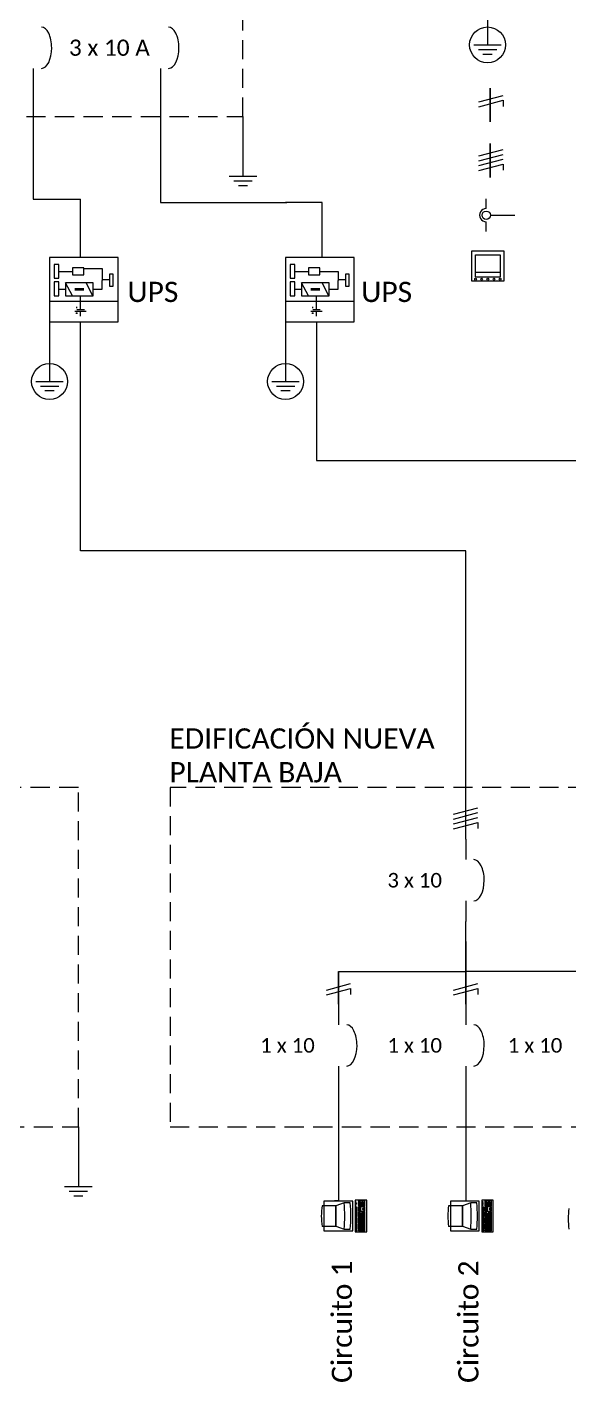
# Model space of a CAD drawing. Header units: inches. Extents: x 53 to 841, y 55 to 416.
# Drawn here: x 662.1 to 733, y 116.3 to 293.5 of the extents above; entities that cross this region are included whole.
import ezdxf

# ---------------------------------------------------------------- set-up
doc = ezdxf.new("R2010")
doc.units = ezdxf.units.IN
doc.header["$MEASUREMENT"] = 0
doc.linetypes.add('DASHED', pattern=[0.75, 0.5, -0.25])
for name, color, linetype in [('CONDUIT', 3, 'Continuous'), ('CONECTOR', 7, 'Continuous'), ('ELECTRICIDAD', 7, 'Continuous'), ('EQUIPO', 7, 'Continuous')]:
    doc.layers.add(name, color=color, linetype=linetype)
doc.styles.get("Standard").update_dxf_attribs({"font": 'arial.ttf'})

msp = doc.modelspace()

# ---------------------------------------------------------------- linework, layer by layer
for p, q in [((722.72, 285.49), (722.72, 281.08)), ((722.72, 278.23), (722.72, 273.82)), ((719.52, 165.67), (719.52, 173.87)), ((702.87, 165.67), (702.87, 169.96))]:
    msp.add_line(p, q)
at = {"lineweight": 13}
for p, q in [((721.24, 283.69), (724.4, 284.53)), ((721.24, 283.05), (724.4, 283.9)), ((724.4, 283.9), (724.4, 283.09)), ((721.24, 276.62), (724.4, 277.47)), ((721.24, 275.99), (724.4, 276.83)), ((721.24, 275.35), (724.4, 276.2)), ((721.24, 274.72), (724.4, 275.56)), ((724.4, 275.56), (724.4, 274.76)), ((722.21, 269.73), (722.21, 270.99)), ((722.21, 266.75), (722.21, 268.02)), ((722.76, 268.86), (725.93, 268.86)), ((717.94, 190.5), (721.09, 191.35)), ((717.94, 189.87), (721.09, 190.72)), ((717.94, 189.24), (721.09, 190.08)), ((717.94, 188.6), (721.09, 189.45)), ((721.09, 189.45), (721.09, 188.64)), ((701.29, 167.5), (704.44, 168.35)), ((701.29, 166.87), (704.44, 167.72)), ((704.44, 167.72), (704.44, 166.91)), ((717.94, 167.5), (721.09, 168.35)), ((717.94, 166.87), (721.09, 167.72)), ((721.09, 167.72), (721.09, 166.91))]:
    msp.add_line(p, q, dxfattribs=at)
at = {"color": 10, "linetype": 'DASHED', "lineweight": 13, "ltscale": 5}
for points in [[(617.01, 281.77), (690.36, 281.77), (690.36, 324.52), (617.01, 324.52)], [(595.47, 149.6), (668.82, 149.6), (668.82, 194.02), (595.47, 194.02)], [(680.82, 149.6), (754.17, 149.6), (754.17, 194.02), (680.82, 194.02)]]:
    msp.add_lwpolyline(points, close=True, dxfattribs=at)
at = {"color": 7, "linetype": 'Continuous', "lineweight": 13}
for points in [[(665.05, 254.92), (674.05, 254.92), (674.05, 263.32), (665.05, 263.32)], [(665.65, 260.62), (666.25, 260.62), (666.25, 262.42), (665.65, 262.42)], [(695.94, 254.92), (704.94, 254.92), (704.94, 263.32), (695.94, 263.32)], [(696.54, 260.62), (697.14, 260.62), (697.14, 262.42), (696.54, 262.42)], [(668.05, 261.07), (669.55, 261.07), (669.55, 261.97), (668.05, 261.97)], [(672.91, 259.57), (673.39, 259.57), (673.39, 261.16), (672.91, 261.16)], [(698.94, 261.07), (700.44, 261.07), (700.44, 261.97), (698.94, 261.97)], [(703.8, 259.57), (704.28, 259.57), (704.28, 261.16), (703.8, 261.16)], [(665.65, 258.34), (666.25, 258.34), (666.25, 260.14), (665.65, 260.14)], [(667.15, 258.34), (670.75, 258.34), (670.75, 260.02), (667.15, 260.02)], [(696.54, 258.34), (697.14, 258.34), (697.14, 260.14), (696.54, 260.14)], [(698.04, 258.34), (701.64, 258.34), (701.64, 260.02), (698.04, 260.02)]]:
    msp.add_lwpolyline(points, close=True, dxfattribs=at)
at = {"lineweight": 13}
msp.add_circle((722.21, 268.86), 0.547, dxfattribs=at)
msp.add_arc((722.18, 268.87), 0.855, 87.7316, 272.2684, dxfattribs=at)
at = {"layer": 'CONDUIT', "color": 7, "lineweight": 13}
msp.add_line((720.81, 261.41), (724.02, 261.41), dxfattribs=at)
for points in [[(720.31, 264.2), (724.52, 264.2), (724.52, 260.26), (720.31, 260.26)], [(720.81, 263.7), (724.02, 263.7), (724.02, 260.76), (720.81, 260.76)]]:
    msp.add_lwpolyline(points, close=True, dxfattribs=at)
for centre in [(720.81, 260.51), (721.61, 260.51), (722.42, 260.51), (723.22, 260.51), (724.02, 260.51)]:
    msp.add_circle(centre, 0.118, dxfattribs=at)
at = {"layer": 'CONECTOR', "linetype": 'Continuous', "lineweight": 13}
for p, q in [((669.12, 263.32), (669.12, 270.97)), ((666.25, 261.52), (668.05, 261.52)), ((697.14, 261.52), (698.94, 261.52)), ((666.25, 259.18), (667.15, 259.18)), ((668.05, 258.34), (667.15, 260.02)), ((668.35, 259.3), (669.55, 259.3)), ((668.35, 259.12), (669.55, 259.12)), ((670.72, 258.34), (669.82, 260.02)), ((672.91, 260.41), (671.95, 260.41)), ((697.14, 259.18), (698.04, 259.18)), ((698.94, 258.34), (698.04, 260.02)), ((699.24, 259.3), (700.44, 259.3)), ((699.24, 259.12), (700.44, 259.12)), ((701.61, 258.34), (700.71, 260.02)), ((703.8, 260.41), (702.84, 260.41)), ((665.05, 257.62), (674.05, 257.62)), ((669.1, 257.17), (669.1, 258.34)), ((695.94, 257.62), (704.94, 257.62)), ((699.99, 257.17), (699.99, 258.34)), ((719.52, 154.87), (719.52, 139.91))]:
    msp.add_line(p, q, dxfattribs=at)
for points in [[(662.91, 285.37), (662.91, 270.97), (669.12, 270.97)], [(679.56, 285.37), (679.56, 270.52), (696.12, 270.52)], [(700.75, 263.32), (700.75, 270.52), (695.94, 270.52)], [(669.55, 261.88), (671.95, 261.88), (671.95, 260.32)], [(700.44, 261.52), (702.84, 261.52), (702.84, 260.32)], [(670.75, 259.18), (671.95, 259.18), (671.95, 260.32)], [(701.64, 259.18), (702.84, 259.18), (702.84, 260.32)], [(719.52, 187.27), (719.52, 224.98), (669.1, 224.98), (669.1, 254.92)], [(699.99, 254.92), (699.99, 236.77), (804.91, 236.77), (804.91, 187.27)], [(702.87, 165.67), (702.87, 169.96), (719.52, 169.96), (719.52, 176.47)], [(735.27, 165.67), (735.27, 169.96), (719.52, 169.96), (719.52, 176.47)], [(702.87, 154.87), (702.87, 139.93), (702.33, 139.93)]]:
    msp.add_lwpolyline(points, dxfattribs=at)
at = {"layer": 'ELECTRICIDAD', "color": 118, "linetype": 'Continuous', "lineweight": 13}
for p, q in [((722.38, 295.04), (722.38, 291.14)), ((720.58, 291.14), (724.18, 291.14)), ((721.18, 290.54), (723.58, 290.54)), ((721.78, 289.94), (722.98, 289.94)), ((690.36, 281.77), (690.36, 273.97)), ((688.56, 273.97), (692.16, 273.97)), ((689.16, 273.37), (691.56, 273.37)), ((689.76, 272.77), (690.96, 272.77)), ((665.05, 254.92), (665.05, 247.12)), ((695.94, 254.92), (695.94, 247.12)), ((663.25, 247.12), (666.85, 247.12)), ((663.85, 246.52), (666.25, 246.52)), ((694.14, 247.12), (697.74, 247.12)), ((694.74, 246.52), (697.14, 246.52)), ((664.45, 245.92), (665.65, 245.92)), ((695.34, 245.92), (696.54, 245.92)), ((668.82, 149.6), (668.82, 141.8)), ((667.02, 141.8), (670.62, 141.8)), ((667.62, 141.2), (670.02, 141.2)), ((668.22, 140.6), (669.42, 140.6))]:
    msp.add_line(p, q, dxfattribs=at)
at = {"layer": 'ELECTRICIDAD', "linetype": 'Continuous', "lineweight": 13}
for p, q in [((662.91, 288.07), (662.91, 285.37)), ((679.56, 288.07), (679.56, 285.37)), ((669.1, 256.55), (669.1, 257.17)), ((699.99, 256.55), (699.99, 257.17)), ((668.35, 256.3), (669.85, 256.3)), ((668.5, 256.05), (668.7, 256.05)), ((668.6, 256.7), (668.6, 256.9)), ((668.6, 256.55), (669.6, 256.55)), ((668.6, 255.95), (668.6, 256.15)), ((669.1, 255.67), (669.1, 256.3)), ((699.24, 256.3), (700.74, 256.3)), ((699.39, 256.05), (699.59, 256.05)), ((699.49, 256.7), (699.49, 256.9)), ((699.49, 256.55), (700.49, 256.55)), ((699.49, 255.95), (699.49, 256.15)), ((699.99, 255.67), (699.99, 256.3)), ((719.52, 187.27), (719.52, 184.57)), ((719.52, 179.17), (719.52, 176.47)), ((702.87, 165.67), (702.87, 162.97)), ((719.52, 165.67), (719.52, 162.97)), ((702.87, 157.57), (702.87, 154.87)), ((719.52, 157.57), (719.52, 154.87))]:
    msp.add_line(p, q, dxfattribs=at)
at = {"layer": 'ELECTRICIDAD', "color": 118, "linetype": 'Continuous', "lineweight": 13}
for centre in [(722.38, 291.14), (665.05, 247.12), (695.94, 247.12)]:
    msp.add_circle(centre, 2.35, dxfattribs=at)
at = {"layer": 'ELECTRICIDAD', "linetype": 'Continuous', "lineweight": 13}
for centre, start_param, end_param in [((663.98, 290.77), 1.570796, 3.141593), ((680.63, 290.77), 1.570796, 3.141593), ((663.98, 290.77), 0, 1.570796), ((680.63, 290.77), 0, 1.570796), ((720.59, 181.87), 1.570796, 3.141593), ((720.59, 181.87), 0, 1.570796), ((703.94, 160.27), 1.570796, 3.141593), ((720.59, 160.27), 1.570796, 3.141593), ((703.94, 160.27), 0, 1.570796), ((720.59, 160.27), 0, 1.570796)]:
    msp.add_ellipse(centre, major_axis=(0, -2.7), ratio=0.5, start_param=start_param, end_param=end_param, dxfattribs=at)
at = {"layer": 'EQUIPO', "color": 7, "linetype": 'Continuous', "lineweight": 13}
for p, q in [((702.54, 139.3), (700.72, 139.3)), ((703.61, 139.68), (702.54, 139.3)), ((702.54, 139.3), (702.54, 136.61)), ((702.54, 136.61), (702.54, 139.3)), ((704.4, 139.68), (703.61, 139.68)), ((719.1, 139.3), (717.28, 139.3)), ((720.17, 139.68), (719.1, 139.3)), ((719.1, 139.3), (719.1, 136.61)), ((719.1, 136.61), (719.1, 139.3)), ((720.96, 139.68), (720.17, 139.68)), ((700.72, 136.61), (702.54, 136.61)), ((702.54, 136.61), (703.61, 136.23)), ((717.28, 136.61), (719.1, 136.61)), ((719.1, 136.61), (720.17, 136.23)), ((703.61, 136.23), (704.4, 136.23)), ((720.17, 136.23), (720.96, 136.23))]:
    msp.add_line(p, q, dxfattribs=at)
for points in [[(706.56, 140.02), (705.07, 140.02), (705.07, 135.88), (706.56, 135.88)], [(723.12, 140.02), (721.63, 140.02), (721.63, 135.88), (723.12, 135.88)], [(704.73, 139.91), (700.96, 139.91), (700.96, 136), (704.73, 136)], [(705.33, 138.99), (705.33, 139.13), (705.19, 139.13), (705.19, 138.99)], [(705.33, 138.82), (705.33, 138.96), (705.19, 138.96), (705.19, 138.82)], [(705.33, 138.64), (705.33, 138.79), (705.19, 138.79), (705.19, 138.64)], [(705.33, 138.4), (705.33, 138.54), (705.19, 138.54), (705.19, 138.4)], [(705.33, 138.23), (705.33, 138.37), (705.19, 138.37), (705.19, 138.23)], [(705.24, 139.71), (705.24, 139.82), (705.21, 139.82), (705.21, 139.71)], [(705.24, 139.54), (705.24, 139.65), (705.21, 139.65), (705.21, 139.54)], [(705.24, 139.36), (705.24, 139.48), (705.21, 139.48), (705.21, 139.36)], [(705.61, 139.78), (705.61, 139.92), (705.47, 139.92), (705.47, 139.78)], [(705.61, 139.59), (705.61, 139.74), (705.47, 139.74), (705.47, 139.59)], [(705.61, 139.41), (705.61, 139.55), (705.47, 139.55), (705.47, 139.41)], [(705.61, 139.22), (705.61, 139.36), (705.47, 139.36), (705.47, 139.22)], [(705.61, 138.99), (705.61, 139.13), (705.47, 139.13), (705.47, 138.99)], [(705.61, 138.82), (705.61, 138.96), (705.47, 138.96), (705.47, 138.82)], [(705.61, 138.64), (705.61, 138.79), (705.47, 138.79), (705.47, 138.64)], [(705.61, 138.33), (705.61, 138.56), (705.47, 138.56), (705.47, 138.33)], [(705.61, 138.16), (705.61, 138.3), (705.47, 138.3), (705.47, 138.16)], [(705.99, 139.78), (705.99, 139.92), (705.65, 139.92), (705.65, 139.78)], [(705.79, 139.59), (705.79, 139.74), (705.65, 139.74), (705.65, 139.59)], [(705.79, 139.41), (705.79, 139.55), (705.65, 139.55), (705.65, 139.41)], [(705.79, 139.22), (705.79, 139.36), (705.65, 139.36), (705.65, 139.22)], [(705.79, 138.99), (705.79, 139.13), (705.65, 139.13), (705.65, 138.99)], [(705.79, 138.82), (705.79, 138.96), (705.65, 138.96), (705.65, 138.82)], [(705.79, 138.64), (705.79, 138.79), (705.65, 138.79), (705.65, 138.64)], [(705.97, 138.33), (705.97, 138.56), (705.65, 138.56), (705.65, 138.33)], [(705.79, 138.16), (705.79, 138.3), (705.65, 138.3), (705.65, 138.16)], [(705.97, 139.59), (705.97, 139.74), (705.83, 139.74), (705.83, 139.59)], [(705.97, 139.41), (705.97, 139.55), (705.83, 139.55), (705.83, 139.41)], [(705.97, 139.22), (705.97, 139.36), (705.83, 139.36), (705.83, 139.22)], [(705.97, 138.16), (705.97, 138.3), (705.83, 138.3), (705.83, 138.16)], [(706.15, 138.16), (706.15, 138.56), (706, 138.56), (706, 138.16)], [(706.33, 139.78), (706.33, 139.92), (706.01, 139.92), (706.01, 139.78)], [(706.15, 139.59), (706.15, 139.74), (706.01, 139.74), (706.01, 139.59)], [(706.15, 139.41), (706.15, 139.55), (706.01, 139.55), (706.01, 139.41)], [(706.15, 139.22), (706.15, 139.36), (706.01, 139.36), (706.01, 139.22)], [(706.15, 138.82), (706.15, 138.96), (706.01, 138.96), (706.01, 138.82)], [(706.33, 139.59), (706.33, 139.74), (706.19, 139.74), (706.19, 139.59)], [(706.33, 139.22), (706.33, 139.56), (706.19, 139.56), (706.19, 139.22)], [(706.33, 138.99), (706.33, 139.13), (706.19, 139.13), (706.19, 138.99)], [(706.33, 138.82), (706.33, 138.96), (706.19, 138.96), (706.19, 138.82)], [(706.33, 138.64), (706.33, 138.79), (706.19, 138.79), (706.19, 138.64)], [(706.33, 138.33), (706.33, 138.56), (706.19, 138.56), (706.19, 138.33)], [(706.33, 138.16), (706.33, 138.3), (706.19, 138.3), (706.19, 138.16)], [(721.29, 139.91), (717.52, 139.91), (717.52, 136), (721.29, 136)], [(721.89, 138.99), (721.89, 139.13), (721.75, 139.13), (721.75, 138.99)], [(721.89, 138.82), (721.89, 138.96), (721.75, 138.96), (721.75, 138.82)], [(721.89, 138.64), (721.89, 138.79), (721.75, 138.79), (721.75, 138.64)], [(721.89, 138.4), (721.89, 138.54), (721.75, 138.54), (721.75, 138.4)], [(721.89, 138.23), (721.89, 138.37), (721.75, 138.37), (721.75, 138.23)], [(721.8, 139.71), (721.8, 139.82), (721.77, 139.82), (721.77, 139.71)], [(721.8, 139.54), (721.8, 139.65), (721.77, 139.65), (721.77, 139.54)], [(721.8, 139.36), (721.8, 139.48), (721.77, 139.48), (721.77, 139.36)], [(722.17, 139.78), (722.17, 139.92), (722.03, 139.92), (722.03, 139.78)], [(722.17, 139.59), (722.17, 139.74), (722.03, 139.74), (722.03, 139.59)], [(722.17, 139.41), (722.17, 139.55), (722.03, 139.55), (722.03, 139.41)], [(722.17, 139.22), (722.17, 139.36), (722.03, 139.36), (722.03, 139.22)], [(722.17, 138.99), (722.17, 139.13), (722.03, 139.13), (722.03, 138.99)], [(722.17, 138.82), (722.17, 138.96), (722.03, 138.96), (722.03, 138.82)], [(722.17, 138.64), (722.17, 138.79), (722.03, 138.79), (722.03, 138.64)], [(722.17, 138.33), (722.17, 138.56), (722.03, 138.56), (722.03, 138.33)], [(722.17, 138.16), (722.17, 138.3), (722.03, 138.3), (722.03, 138.16)], [(722.55, 139.78), (722.55, 139.92), (722.21, 139.92), (722.21, 139.78)], [(722.35, 139.59), (722.35, 139.74), (722.21, 139.74), (722.21, 139.59)], [(722.35, 139.41), (722.35, 139.55), (722.21, 139.55), (722.21, 139.41)], [(722.35, 139.22), (722.35, 139.36), (722.21, 139.36), (722.21, 139.22)], [(722.35, 138.99), (722.35, 139.13), (722.21, 139.13), (722.21, 138.99)], [(722.35, 138.82), (722.35, 138.96), (722.21, 138.96), (722.21, 138.82)], [(722.35, 138.64), (722.35, 138.79), (722.21, 138.79), (722.21, 138.64)], [(722.53, 138.33), (722.53, 138.56), (722.21, 138.56), (722.21, 138.33)], [(722.35, 138.16), (722.35, 138.3), (722.21, 138.3), (722.21, 138.16)], [(722.53, 139.59), (722.53, 139.74), (722.39, 139.74), (722.39, 139.59)], [(722.53, 139.41), (722.53, 139.55), (722.39, 139.55), (722.39, 139.41)], [(722.53, 139.22), (722.53, 139.36), (722.39, 139.36), (722.39, 139.22)], [(722.53, 138.16), (722.53, 138.3), (722.39, 138.3), (722.39, 138.16)], [(722.71, 138.16), (722.71, 138.56), (722.56, 138.56), (722.56, 138.16)], [(722.89, 139.78), (722.89, 139.92), (722.57, 139.92), (722.57, 139.78)], [(722.71, 139.59), (722.71, 139.74), (722.57, 139.74), (722.57, 139.59)], [(722.71, 139.41), (722.71, 139.55), (722.57, 139.55), (722.57, 139.41)], [(722.71, 139.22), (722.71, 139.36), (722.57, 139.36), (722.57, 139.22)], [(722.71, 138.82), (722.71, 138.96), (722.57, 138.96), (722.57, 138.82)], [(722.89, 139.59), (722.89, 139.74), (722.75, 139.74), (722.75, 139.59)], [(722.89, 139.22), (722.89, 139.56), (722.75, 139.56), (722.75, 139.22)], [(722.89, 138.99), (722.89, 139.13), (722.75, 139.13), (722.75, 138.99)], [(722.89, 138.82), (722.89, 138.96), (722.75, 138.96), (722.75, 138.82)], [(722.89, 138.64), (722.89, 138.79), (722.75, 138.79), (722.75, 138.64)], [(722.89, 138.33), (722.89, 138.56), (722.75, 138.56), (722.75, 138.33)], [(722.89, 138.16), (722.89, 138.3), (722.75, 138.3), (722.75, 138.16)], [(705.33, 138.05), (705.33, 138.2), (705.19, 138.2), (705.19, 138.05)], [(705.33, 137.88), (705.33, 138.03), (705.19, 138.03), (705.19, 137.88)], [(705.33, 137.58), (705.33, 137.72), (705.19, 137.72), (705.19, 137.58)], [(705.33, 137.41), (705.33, 137.55), (705.19, 137.55), (705.19, 137.41)], [(705.33, 137.24), (705.33, 137.38), (705.19, 137.38), (705.19, 137.24)], [(705.33, 137.06), (705.33, 137.21), (705.19, 137.21), (705.19, 137.06)], [(705.33, 136.78), (705.33, 136.92), (705.19, 136.92), (705.19, 136.78)], [(705.33, 136.6), (705.33, 136.75), (705.19, 136.75), (705.19, 136.6)], [(705.33, 136.43), (705.33, 136.57), (705.19, 136.57), (705.19, 136.43)], [(705.61, 137.98), (705.61, 138.13), (705.47, 138.13), (705.47, 137.98)], [(705.61, 137.81), (705.61, 137.95), (705.47, 137.95), (705.47, 137.81)], [(705.61, 137.64), (705.61, 137.78), (705.47, 137.78), (705.47, 137.64)], [(705.61, 137.47), (705.61, 137.61), (705.47, 137.61), (705.47, 137.47)], [(705.61, 137.29), (705.61, 137.44), (705.47, 137.44), (705.47, 137.29)], [(705.61, 137.12), (705.61, 137.26), (705.47, 137.26), (705.47, 137.12)], [(705.61, 136.95), (705.61, 137.09), (705.47, 137.09), (705.47, 136.95)], [(705.61, 136.78), (705.61, 136.92), (705.47, 136.92), (705.47, 136.78)], [(705.61, 136.6), (705.61, 136.75), (705.47, 136.75), (705.47, 136.6)], [(705.61, 136.43), (705.61, 136.57), (705.47, 136.57), (705.47, 136.43)], [(705.79, 137.98), (705.79, 138.13), (705.65, 138.13), (705.65, 137.98)], [(705.79, 137.81), (705.79, 137.95), (705.65, 137.95), (705.65, 137.81)], [(705.79, 137.64), (705.79, 137.78), (705.65, 137.78), (705.65, 137.64)], [(705.79, 137.47), (705.79, 137.61), (705.65, 137.61), (705.65, 137.47)], [(705.79, 137.29), (705.79, 137.44), (705.65, 137.44), (705.65, 137.29)], [(705.79, 137.12), (705.79, 137.26), (705.65, 137.26), (705.65, 137.12)], [(705.79, 136.95), (705.79, 137.09), (705.65, 137.09), (705.65, 136.95)], [(705.79, 136.78), (705.79, 136.92), (705.65, 136.92), (705.65, 136.78)], [(705.79, 136.6), (705.79, 136.75), (705.65, 136.75), (705.65, 136.6)], [(705.79, 136.43), (705.79, 136.57), (705.65, 136.57), (705.65, 136.43)], [(705.97, 137.98), (705.97, 138.13), (705.83, 138.13), (705.83, 137.98)], [(705.97, 137.81), (705.97, 137.95), (705.83, 137.95), (705.83, 137.81)], [(705.97, 137.64), (705.97, 137.78), (705.83, 137.78), (705.83, 137.64)], [(705.97, 137.47), (705.97, 137.61), (705.83, 137.61), (705.83, 137.47)], [(705.97, 137.29), (705.97, 137.44), (705.83, 137.44), (705.83, 137.29)], [(705.97, 137.12), (705.97, 137.26), (705.83, 137.26), (705.83, 137.12)], [(705.97, 136.95), (705.97, 137.09), (705.83, 137.09), (705.83, 136.95)], [(705.97, 136.78), (705.97, 136.92), (705.83, 136.92), (705.83, 136.78)], [(705.97, 136.6), (705.97, 136.75), (705.83, 136.75), (705.83, 136.6)], [(705.97, 136.43), (705.97, 136.57), (705.83, 136.57), (705.83, 136.43)], [(706.15, 137.98), (706.15, 138.13), (706.01, 138.13), (706.01, 137.98)], [(706.15, 137.81), (706.15, 137.95), (706.01, 137.95), (706.01, 137.81)], [(706.15, 137.64), (706.15, 137.78), (706.01, 137.78), (706.01, 137.64)], [(706.15, 137.47), (706.15, 137.61), (706.01, 137.61), (706.01, 137.47)], [(706.15, 137.29), (706.15, 137.44), (706.01, 137.44), (706.01, 137.29)], [(706.15, 137.12), (706.15, 137.26), (706.01, 137.26), (706.01, 137.12)], [(706.15, 136.95), (706.15, 137.09), (706.01, 137.09), (706.01, 136.95)], [(706.15, 136.78), (706.15, 136.92), (706.01, 136.92), (706.01, 136.78)], [(706.15, 136.6), (706.15, 136.75), (706.01, 136.75), (706.01, 136.6)], [(706.15, 136.43), (706.15, 136.57), (706.01, 136.57), (706.01, 136.43)], [(706.33, 137.98), (706.33, 138.13), (706.19, 138.13), (706.19, 137.98)], [(706.33, 137.81), (706.33, 137.95), (706.19, 137.95), (706.19, 137.81)], [(706.33, 136.6), (706.33, 137.78), (706.19, 137.78), (706.19, 136.6)], [(706.33, 136.43), (706.33, 136.57), (706.19, 136.57), (706.19, 136.43)], [(721.89, 138.05), (721.89, 138.2), (721.75, 138.2), (721.75, 138.05)], [(721.89, 137.88), (721.89, 138.03), (721.75, 138.03), (721.75, 137.88)], [(721.89, 137.58), (721.89, 137.72), (721.75, 137.72), (721.75, 137.58)], [(721.89, 137.41), (721.89, 137.55), (721.75, 137.55), (721.75, 137.41)], [(721.89, 137.24), (721.89, 137.38), (721.75, 137.38), (721.75, 137.24)], [(721.89, 137.06), (721.89, 137.21), (721.75, 137.21), (721.75, 137.06)], [(721.89, 136.78), (721.89, 136.92), (721.75, 136.92), (721.75, 136.78)], [(721.89, 136.6), (721.89, 136.75), (721.75, 136.75), (721.75, 136.6)], [(721.89, 136.43), (721.89, 136.57), (721.75, 136.57), (721.75, 136.43)], [(722.17, 137.98), (722.17, 138.13), (722.03, 138.13), (722.03, 137.98)], [(722.17, 137.81), (722.17, 137.95), (722.03, 137.95), (722.03, 137.81)], [(722.17, 137.64), (722.17, 137.78), (722.03, 137.78), (722.03, 137.64)], [(722.17, 137.47), (722.17, 137.61), (722.03, 137.61), (722.03, 137.47)], [(722.17, 137.29), (722.17, 137.44), (722.03, 137.44), (722.03, 137.29)], [(722.17, 137.12), (722.17, 137.26), (722.03, 137.26), (722.03, 137.12)], [(722.17, 136.95), (722.17, 137.09), (722.03, 137.09), (722.03, 136.95)], [(722.17, 136.78), (722.17, 136.92), (722.03, 136.92), (722.03, 136.78)], [(722.17, 136.6), (722.17, 136.75), (722.03, 136.75), (722.03, 136.6)], [(722.17, 136.43), (722.17, 136.57), (722.03, 136.57), (722.03, 136.43)], [(722.35, 137.98), (722.35, 138.13), (722.21, 138.13), (722.21, 137.98)], [(722.35, 137.81), (722.35, 137.95), (722.21, 137.95), (722.21, 137.81)], [(722.35, 137.64), (722.35, 137.78), (722.21, 137.78), (722.21, 137.64)], [(722.35, 137.47), (722.35, 137.61), (722.21, 137.61), (722.21, 137.47)], [(722.35, 137.29), (722.35, 137.44), (722.21, 137.44), (722.21, 137.29)], [(722.35, 137.12), (722.35, 137.26), (722.21, 137.26), (722.21, 137.12)], [(722.35, 136.95), (722.35, 137.09), (722.21, 137.09), (722.21, 136.95)], [(722.35, 136.78), (722.35, 136.92), (722.21, 136.92), (722.21, 136.78)], [(722.35, 136.6), (722.35, 136.75), (722.21, 136.75), (722.21, 136.6)], [(722.35, 136.43), (722.35, 136.57), (722.21, 136.57), (722.21, 136.43)], [(722.53, 137.98), (722.53, 138.13), (722.39, 138.13), (722.39, 137.98)], [(722.53, 137.81), (722.53, 137.95), (722.39, 137.95), (722.39, 137.81)], [(722.53, 137.64), (722.53, 137.78), (722.39, 137.78), (722.39, 137.64)], [(722.53, 137.47), (722.53, 137.61), (722.39, 137.61), (722.39, 137.47)], [(722.53, 137.29), (722.53, 137.44), (722.39, 137.44), (722.39, 137.29)], [(722.53, 137.12), (722.53, 137.26), (722.39, 137.26), (722.39, 137.12)], [(722.53, 136.95), (722.53, 137.09), (722.39, 137.09), (722.39, 136.95)], [(722.53, 136.78), (722.53, 136.92), (722.39, 136.92), (722.39, 136.78)], [(722.53, 136.6), (722.53, 136.75), (722.39, 136.75), (722.39, 136.6)], [(722.53, 136.43), (722.53, 136.57), (722.39, 136.57), (722.39, 136.43)], [(722.71, 137.98), (722.71, 138.13), (722.57, 138.13), (722.57, 137.98)], [(722.71, 137.81), (722.71, 137.95), (722.57, 137.95), (722.57, 137.81)], [(722.71, 137.64), (722.71, 137.78), (722.57, 137.78), (722.57, 137.64)], [(722.71, 137.47), (722.71, 137.61), (722.57, 137.61), (722.57, 137.47)], [(722.71, 137.29), (722.71, 137.44), (722.57, 137.44), (722.57, 137.29)], [(722.71, 137.12), (722.71, 137.26), (722.57, 137.26), (722.57, 137.12)], [(722.71, 136.95), (722.71, 137.09), (722.57, 137.09), (722.57, 136.95)], [(722.71, 136.78), (722.71, 136.92), (722.57, 136.92), (722.57, 136.78)], [(722.71, 136.6), (722.71, 136.75), (722.57, 136.75), (722.57, 136.6)], [(722.71, 136.43), (722.71, 136.57), (722.57, 136.57), (722.57, 136.43)], [(722.89, 137.98), (722.89, 138.13), (722.75, 138.13), (722.75, 137.98)], [(722.89, 137.81), (722.89, 137.95), (722.75, 137.95), (722.75, 137.81)], [(722.89, 136.6), (722.89, 137.78), (722.75, 137.78), (722.75, 136.6)], [(722.89, 136.43), (722.89, 136.57), (722.75, 136.57), (722.75, 136.43)], [(705.33, 136.26), (705.33, 136.4), (705.19, 136.4), (705.19, 136.26)], [(705.33, 136), (705.33, 136.14), (705.19, 136.14), (705.19, 136)], [(705.61, 136.26), (705.61, 136.4), (705.47, 136.4), (705.47, 136.26)], [(705.61, 136), (705.61, 136.23), (705.47, 136.23), (705.47, 136)], [(705.79, 136.26), (705.79, 136.4), (705.65, 136.4), (705.65, 136.26)], [(705.79, 136), (705.79, 136.23), (705.65, 136.23), (705.65, 136)], [(705.97, 136.26), (705.97, 136.4), (705.83, 136.4), (705.83, 136.26)], [(705.97, 136), (705.97, 136.23), (705.83, 136.23), (705.83, 136)], [(706.15, 136.26), (706.15, 136.4), (706.01, 136.4), (706.01, 136.26)], [(706.15, 136), (706.15, 136.23), (706.01, 136.23), (706.01, 136)], [(706.33, 136.26), (706.33, 136.4), (706.19, 136.4), (706.19, 136.26)], [(706.33, 136), (706.33, 136.23), (706.19, 136.23), (706.19, 136)], [(721.89, 136.26), (721.89, 136.4), (721.75, 136.4), (721.75, 136.26)], [(721.89, 136), (721.89, 136.14), (721.75, 136.14), (721.75, 136)], [(722.17, 136.26), (722.17, 136.4), (722.03, 136.4), (722.03, 136.26)], [(722.17, 136), (722.17, 136.23), (722.03, 136.23), (722.03, 136)], [(722.35, 136.26), (722.35, 136.4), (722.21, 136.4), (722.21, 136.26)], [(722.35, 136), (722.35, 136.23), (722.21, 136.23), (722.21, 136)], [(722.53, 136.26), (722.53, 136.4), (722.39, 136.4), (722.39, 136.26)], [(722.53, 136), (722.53, 136.23), (722.39, 136.23), (722.39, 136)], [(722.71, 136.26), (722.71, 136.4), (722.57, 136.4), (722.57, 136.26)], [(722.71, 136), (722.71, 136.23), (722.57, 136.23), (722.57, 136)], [(722.89, 136.26), (722.89, 136.4), (722.75, 136.4), (722.75, 136.26)], [(722.89, 136), (722.89, 136.23), (722.75, 136.23), (722.75, 136)]]:
    msp.add_lwpolyline(points, close=True, dxfattribs=at)
for centre, major_axis, ratio, start_param, end_param in [((709.67, 137.95), (-9.05, 0), 0.9928, -0.150391, 0.150391), ((680.36, 137.95), (-23.32, 0), 0.988639, -3.216498, -3.066688), ((680.36, 137.95), (-23.32, 0), 0.988639, 3.066688, 3.216498), ((689.62, 137.95), (-14.88, 0), 0.988639, -3.259104, -3.024081), ((726.23, 137.95), (-9.05, 0), 0.9928, -0.150391, 0.150391), ((696.92, 137.95), (-23.32, 0), 0.988639, -3.216498, -3.066688), ((696.92, 137.95), (-23.32, 0), 0.988639, 3.066688, 3.216498), ((706.18, 137.95), (-14.88, 0), 0.988639, -3.259104, -3.024081), ((741.98, 137.59), (-9.05, 0), 0.9928, -0.150391, 0.150391)]:
    msp.add_ellipse(centre, major_axis=major_axis, ratio=ratio, start_param=start_param, end_param=end_param, dxfattribs=at)

# ---------------------------------------------------------------- texts
at = {"lineweight": 13}
for s, insert, char_height, width, attachment_point in [('\\C7;\\fCalibri|b0|i0|;\\H2.6458414077759;UPS', (678.57, 258.82), 2.3813, 9, 5), ('\\C7;\\fCalibri|b0|i0|;\\H2.6458414077759;UPS', (709.17, 258.82), 2.3813, 9, 5), ('\\C10;\\fCalibri|b0|i0|;\\H2.6458414077759;EDIFICACIÓN NUEVA\\PPLANTA BAJA', (680.74, 198.2), 2.3813, 37.35, 4), ('{\\fCalibri|b0|i0|c0|p34;\\C7;3 x 10}', (712.84, 181.87), 1.905, 15.7199, 5), ('{\\fCalibri|b0|i0|c0|p34;\\C7;1 x 10}', (696.19, 160.27), 1.905, 15.7199, 5), ('{\\fCalibri|b0|i0|c0|p34;\\C7;1 x 10}', (712.84, 160.27), 1.905, 15.7199, 5), ('{\\fCalibri|b0|i0|c0|p34;\\C7;1 x 10}', (728.59, 160.27), 1.905, 15.7199, 5)]:
    msp.add_mtext(s, dxfattribs=dict(at, insert=insert, char_height=char_height, width=width, attachment_point=attachment_point))
at = {"lineweight": 13, "char_height": 2.3813, "width": 16.2, "attachment_point": 5, "rotation": 90}
for s, insert in [('{\\fCalibri|b0|i0|c0|p34;\\H1.1111x;\\C7;Circuito 1}', (703.32, 124.13)), ('{\\fCalibri|b0|i0|c0|p34;\\H1.1111x;\\C7;Circuito 2}', (719.88, 124.13))]:
    msp.add_mtext(s, dxfattribs=dict(at, insert=insert))
at = {"layer": 'ELECTRICIDAD', "lineweight": 13, "insert": (672.88, 290.77), "char_height": 1.905, "width": 10.6524, "attachment_point": 5}
msp.add_mtext('{\\fCalibri|b0|i0|c0|p34;\\H1.1111x;\\C7;3 x 10 A}', dxfattribs=at)

doc.saveas('drawing.dxf')
